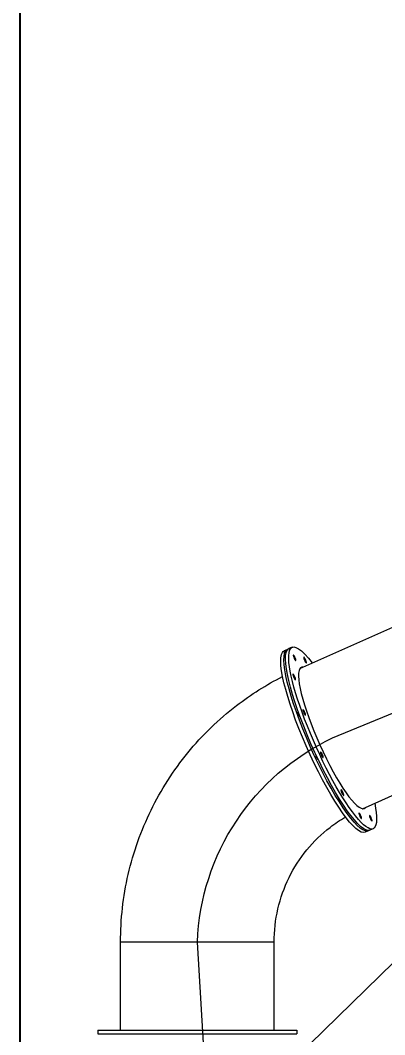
# Model space of a CAD drawing. Header units: inches. Extents: x -350577 to -266477, y -437959 to -377535.
# Drawn here: x -345505 to -344682, y -392922 to -390630 of the extents above; entities that cross this region are included whole.
import ezdxf

# ---------------------------------------------------------------- set-up
doc = ezdxf.new("R2010")
doc.units = ezdxf.units.IN
doc.header["$MEASUREMENT"] = 0
doc.layers.add('ORGINAL (itatec)', color=3, linetype='Continuous', lineweight=9)
doc.styles.add('Geniso', font='geniso.shx', dxfattribs={"oblique": 15})
doc.dimstyles.new('scale 1b100', dxfattribs={"dimscale": 100, "dimtxt": 3, "dimasz": 2.5, "dimexe": 1, "dimexo": 1, "dimgap": 1, "dimtad": 1, "dimdec": 0, "dimzin": 0, "dimdsep": 46, "dimtxsty": 'Geniso', "dimcen": 0, "dimclrd": 1, "dimclre": 1, "dimclrt": 7, "dimadec": 0, "dimazin": 0, "dimtfac": 1, "dimtdec": 0, "dimtmove": 0, "dimatfit": 3, "dimfxl": 0.75, "dimtolj": 1, "dimtzin": 0, "dimarcsym": 0})

# ---------------------------------------------------------------- blocks, each defined once
blk = doc.blocks.new('*D31')
at = {"layer": 'Defpoints', "color": 0, "transparency": 16777216}
for p in [(-345505.2, -381405.4), (-331896.3, -383693), (-345505.2, -394816.5)]:
    blk.add_point(p, dxfattribs=at)
at = {"layer": 'ORGINAL (itatec)', "color": 1, "lineweight": -2, "transparency": 16777216}
for p, q in [((-345505.2, -394716.5), (-345505.2, -381305.4)), ((-331896.3, -383593), (-331896.3, -381305.4)), ((-332146.3, -381405.4), (-345255.2, -381405.4))]:
    blk.add_line(p, q, dxfattribs=at)
at = {"layer": 'ORGINAL (itatec)', "color": 1, "transparency": 16777216}
for points in [[(-345255.2, -381363.7), (-345255.2, -381447.1), (-345505.2, -381405.4)], [(-332146.3, -381363.7), (-332146.3, -381447.1), (-331896.3, -381405.4)]]:
    blk.add_solid(points, dxfattribs=at)
at = {"layer": 'ORGINAL (itatec)', "color": 7, "transparency": 16777216, "insert": (-338700.7, -381155.4), "char_height": 300, "attachment_point": 5, "style": 'Geniso'}
blk.add_mtext('\\A1;13609', dxfattribs=at)

msp = doc.modelspace()

# ---------------------------------------------------------------- linework, layer by layer
at = {"layer": 'ORGINAL (itatec)', "extrusion": (0, 1, 0)}
for p, q in [((-344873.5, -392094.5), (-341792.7, -390719.1)), ((-344901.8, -392051.3), (-344909, -392054.5)), ((-344891, -392046.5), (-344898.2, -392049.7)), ((-345049.5, -393136.5), (-343996.1, -392107.7)), ((-344732, -392411.4), (-344055.4, -392109.3)), ((-344718.8, -392461.3), (-344725.9, -392464.5)), ((-344708, -392456.5), (-344715.2, -392459.7)), ((-345278.7, -392912), (-345278.7, -392712.9)), ((-345105.2, -392712.9), (-345278.7, -392712.9)), ((-344931.7, -392712.9), (-345105.2, -392712.9)), ((-344931.7, -392912), (-344931.7, -392712.9)), ((-345329.7, -392912), (-344880.7, -392912)), ((-345329.7, -392912), (-345329.7, -392920)), ((-345329.7, -392920), (-344880.7, -392920)), ((-344880.7, -392912), (-344880.7, -392920))]:
    msp.add_line(p, q, dxfattribs=at)
at = {"layer": 'ORGINAL (itatec)'}
msp.add_lwpolyline([(-345033.4, -393916.5), (-345105.2, -392712.9, -0.280798), (-344799.5, -392251.5), (-341661.3, -390961.7)], format="xyb", dxfattribs=at)
at = {"layer": 'ORGINAL (itatec)', "extrusion": (0, 0, -1)}
for centre, major_axis, start_param, end_param in [((-344806.7, -392254.7), (91.5, -205), 0, 3.018462), ((-344817.5, -392259.5), (-91.5, 205), -0.123131, 0), ((-344799.5, -392251.5), (91.5, -205), -0.68751, 3.018462), ((-344810.3, -392256.3), (-91.5, 205), -0.123131, 0.046467), ((-344806.7, -392254.7), (-91.5, 205), -0.123131, 0), ((-344799.5, -392251.5), (-91.5, 205), -0.123131, 0.68751), ((-344817.5, -392259.5), (91.5, -205), 0, 3.018462), ((-344810.3, -392256.3), (91.5, -205), -0.046467, 3.018462), ((-344885.5, -392070.4), (-2.85, 6.39), -3.264723702310471, 3.018461604869115), ((-344861.8, -392075.6), (-2.85, 6.39), -3.264723702310471, 3.018461604869115), ((-344886.2, -392113.7), (-2.85, 6.39), -3.264723702310471, 3.018461604869115), ((-344863.6, -392193.9), (-2.85, 6.39), -3.264723702310471, 3.018461604869115), ((-344874.4, -392198.7), (-2.85, 6.39), -2.326032, -0.088105), ((-344823.9, -392289.6), (-2.85, 6.39), -3.264723702310471, 3.018461604869115), ((-344834.6, -392294.4), (2.85, -6.39), 0.131355, 2.78698), ((-344777.6, -392375), (-2.85, 6.39), -3.264723702310472, 3.018461604869114), ((-344788.4, -392379.8), (2.85, -6.39), 0.303472, 1.659493), ((-344737.2, -392427.4), (-2.85, 6.39), -3.264723702310471, 3.018461604869115), ((-344713.5, -392432.7), (-2.85, 6.39), -3.264723702310472, 3.018461604869114)]:
    msp.add_ellipse(centre, major_axis=major_axis, ratio=0.188357, start_param=start_param, end_param=end_param, dxfattribs=at)
at = {"layer": 'ORGINAL (itatec)'}
for start_param, end_param in [(0.123131, 3.248701), (-0.107109, 0.123131)]:
    msp.add_ellipse((-344799.5, -392251.5), major_axis=(-71.1, 159.3), ratio=0.188357, start_param=start_param, end_param=end_param, dxfattribs=at)
for points, knots in [([(-345278.7, -392712.9), (-345278.7, -392661.4), (-345272.9, -392609.9), (-345249.7, -392509.7), (-345232.4, -392460.8), (-345187.2, -392368.5), (-345159.3, -392324.9), (-345094.3, -392245.3), (-345057.2, -392209.3), (-344984, -392153.1), (-344949.1, -392131.2), (-344912.5, -392112.8)], [4.712389, 4.712389, 4.712389, 4.712389, 4.944163, 4.944163, 5.175937, 5.175937, 5.407711, 5.407711, 5.639485, 5.639485, 5.824639, 5.824639, 5.824639, 5.824639]), ([(-344931.7, -392712.9), (-344931.7, -392687.7), (-344928.8, -392662.4), (-344917.5, -392613.4), (-344909.1, -392589.6), (-344887.1, -392544.7), (-344873.6, -392523.7), (-344842.4, -392485.4), (-344824.7, -392468.3), (-344794.2, -392444.9), (-344782.5, -392437.1), (-344770.3, -392430.1)], [4.712389, 4.712389, 4.712389, 4.712389, 4.944163, 4.944163, 5.175937, 5.175937, 5.407711, 5.407711, 5.639485, 5.639485, 5.773701, 5.773701, 5.773701, 5.773701])]:
    msp.add_open_spline(points, degree=3, knots=knots, dxfattribs=at)

# ---------------------------------------------------------------- dimensions: what is measured, and where the dimension line sits
dim = msp.add_linear_dim(base=(-345505.2, -381405.4), p1=(-331896.3, -383693), p2=(-345505.2, -394816.5), dimstyle='scale 1b100', dxfattribs=at)
dim.commit()
dim.dimension.update_dxf_attribs({"geometry": '*D31', "text_midpoint": (-338700.7, -381155.4)})

doc.saveas('drawing.dxf')
